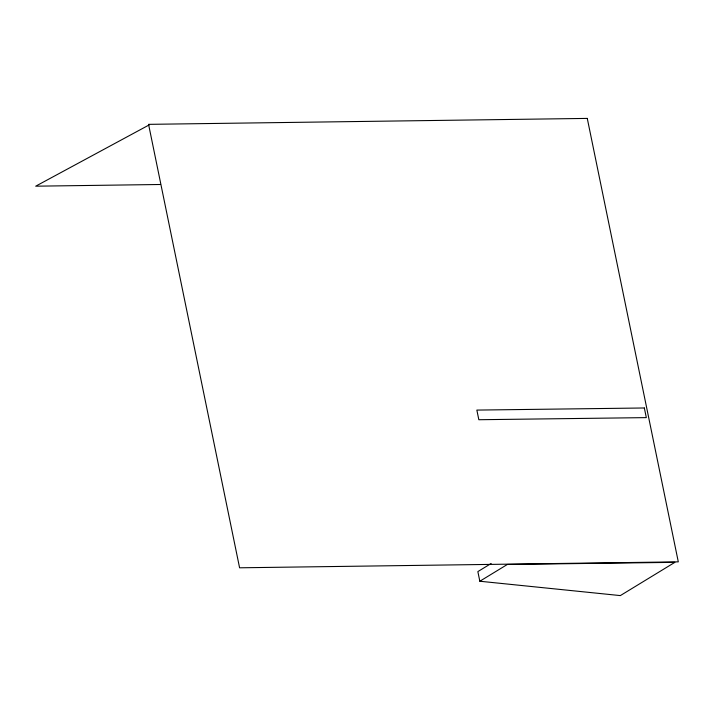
<?xml version="1.0" encoding="UTF-8"?>
<svg xmlns="http://www.w3.org/2000/svg" width="714" height="714" viewBox="0 0 714 714"><rect width="100%" height="100%" fill="white"/><g stroke="black" fill="none" stroke-linecap="round" stroke-linejoin="round"><path stroke-width="1.07" d="M491.143 563.498L477.853 571.602L479.835 581.241L620.341 595.592L674.855 562.346L507.368 564.453L479.835 581.241M149.262 124.861L35.7 186.184L160.579 184.489M587.274 118.408L148.566 124.352L239.592 567.8L678.3 561.856L587.274 118.408M644.34 407.98L476.854 410.086L478.835 419.725L646.322 417.619L644.34 407.98"/></g></svg>
